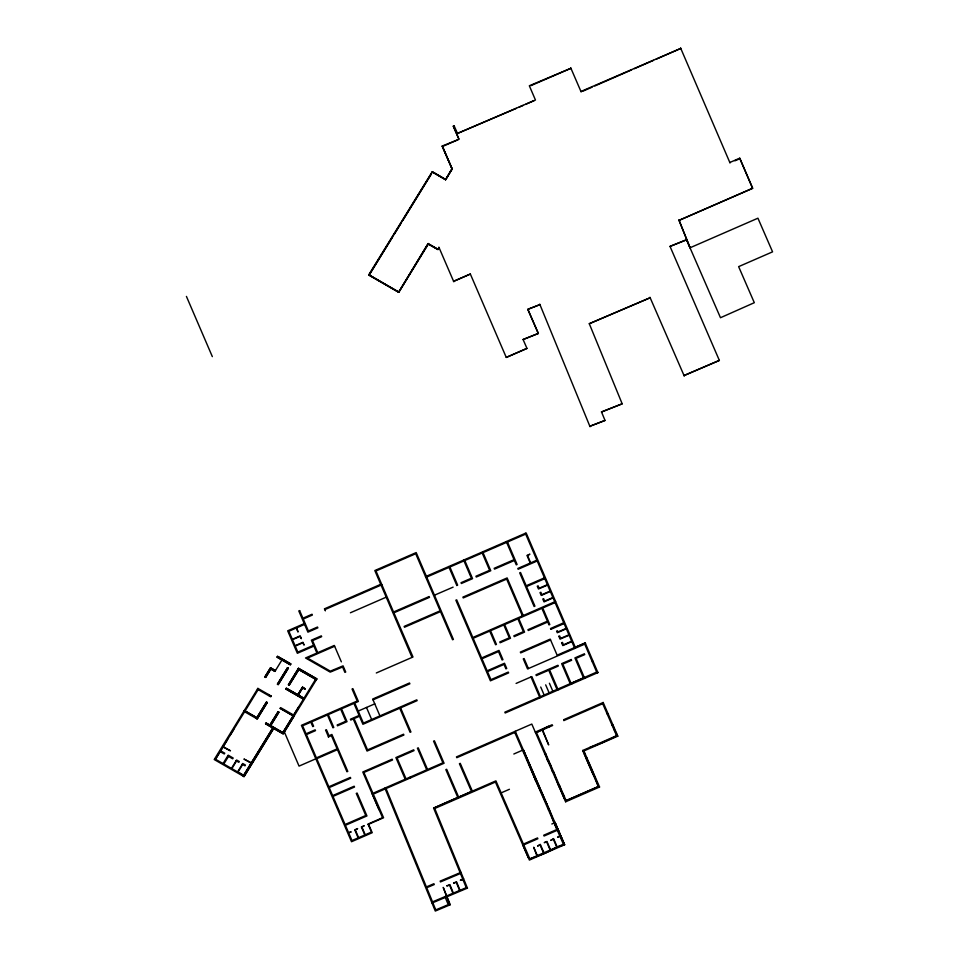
<?xml version="1.0" encoding="UTF-8"?>
<svg xmlns="http://www.w3.org/2000/svg" width="959" height="959" viewBox="0 0 959 959"><rect width="100%" height="100%" fill="white"/><g stroke="black" fill="none" stroke-linecap="round" stroke-linejoin="round"><path stroke-width="1.44" d="M544.82 754.002L545.647 753.642L547.493 760.139L550.754 765.378L552.612 771.923L553.439 771.551L558.713 785.936L564.395 796.713L563.928 797.924L566.098 800.633L598.38 786.56L599.555 787.003L583.875 750.945L582.688 750.501L598.38 786.56L566.098 800.633L536.465 732.52L552.66 725.472M603.175 702.491L563.688 719.706L563.82 720.605L602.696 703.666L603.175 702.491L617.812 736.152L583.875 750.945M398.656 292.243L428.146 243.574L398.656 292.243L368.795 274.73L432.281 171.733L445.587 179.717L452.109 168.976L442.207 146.044L459.001 139.295L453.319 126.192L454.146 125.833L453.559 126.648M239.259 772.87L243.586 775.399L272.847 727.917L243.706 775.411L215.463 759.228L227.595 739.449M432.293 172.057L368.987 275.245L398.764 292.303L428.373 244.054L437.927 249.532L439.102 247.626M257.408 689.173L270.726 696.809L271.193 696.042L257.875 688.406L214.229 759.552L244.006 776.61L273.711 728.42M215.463 759.228L244.605 711.734L257.156 718.926L267.249 702.551L266.458 702.084L256.353 718.471L257.156 718.926L267.213 702.527L266.458 702.084L256.856 717.728L257.611 718.195L245.072 710.979L258.175 689.617L257.875 688.406M270.81 669.01L265.667 677.402L264.876 676.958L270.51 667.812L275.413 670.617L274.945 671.372L270.81 669.01L265.667 677.402L264.9 676.958L270.522 667.8L275.413 670.617M281.97 659.936L274.945 671.384L270.042 668.567M223.051 763.58L228.194 755.177L233.169 758.03L232.701 758.797L227.727 755.944M223.819 764.011L228.494 756.387M231.467 768.399L236.609 760.007L239.294 761.542L238.827 762.309L236.142 760.763M231.85 768.615L236.525 760.99M283.624 733.12L266.039 722.99L265.595 723.721L283.181 733.839L316.866 678.912L298.501 668.387L288.443 684.786L289.15 685.194L298.8 669.586L315.643 679.236L293.646 715.09L280.639 707.634L280.16 708.401L293.957 716.265L283.181 733.839L265.571 723.757L266.039 722.99L282.881 732.64L293.178 715.858M237.592 771.911L242.735 763.508L245.42 765.054L244.953 765.809L242.267 764.275M237.976 772.127L242.651 764.491M269.863 725.184L278.146 711.698L278.913 712.129L270.63 725.627M273.615 728.361L244.006 776.61L243.142 776.119M302.876 687.387L298.201 695.023L302.648 687.759L304.938 689.089L302.493 687.171L297.817 694.796L302.517 687.183L305.166 688.706M369.035 275.185L392.543 237.041M394.113 234.487L401.162 223.051M402.732 220.51L430.951 174.73M457.731 139.846L442.447 146.511L452.18 169.024L445.587 179.717L451.953 168.568L442.207 146.044M243.838 711.302L244.305 710.535M254.926 716.625L245.072 710.979M290.853 664L290.361 664.791L277.067 657.131L277.535 656.364L290.853 664L277.547 656.34L277.067 657.131L290.385 664.755M303.452 699.111L285.866 688.982L286.333 688.226L303.943 698.308L286.333 688.226M269.371 725.927L278.146 711.698M270.138 726.371L278.913 712.129M282.821 732.652L298.74 706.831M558.713 785.936L559.289 785.001L563.077 795.958L564.395 796.713M548.452 809.887L549.028 808.952L535.458 780.003M515.594 732.089L456.808 757.706L456.46 756.903L531.801 724.069L565.618 801.796L566.266 800.729M556.975 829.463L554.134 822.954L554.722 822.019L564.491 844.903L563.424 844.28L514.767 732.448M229.944 735.541L233.708 729.487M617.812 736.152L616.637 735.709C608.09 740.168 599.267 744.304 590.049 747.301M516.098 683.431L531.837 676.598L540.432 696.678L597.529 671.72M515.235 731.285L564.599 844.723L557.215 846.989L545.132 853.21L529.859 858.904L495.911 780.866L442.698 804.062L433.624 808.113L466.266 887.662L467.429 888.118L434.751 808.485L495.431 782.041L529.38 860.067L564.599 844.723L555.057 822.594L564.431 844.771M536.465 732.52L535.661 732.94L548.512 726.263L548.884 727.114M550.562 639.929L520.689 652.887L520.353 652.084L550.214 639.126L557.131 655.189L585.206 642.962L597.901 672.595L505.189 712.993L504.842 712.189L539.605 697.037L531.01 676.958M719.358 360.416L684.019 375.556L719.358 360.416L670.017 246.403L686.56 239.762L670.017 246.403M522.451 750.118L523.278 749.758L547.349 805.356M607.167 713.952L607.994 713.592M612.813 724.656L611.986 725.028L614.216 727.881L614.635 731.118L616.385 732.88L616.637 735.709L582.688 750.501L585.254 754.122L584.427 754.481C590.061 764.551 594.328 775.759 598.38 786.56M586.788 757.634L585.961 758.006L593.237 774.608M571.672 660.26L562.825 664.096L571.084 683.371L584.319 677.557M433.624 808.113L472.343 791.139L460.248 763.352L459.421 763.712L471.516 791.511M580.914 91.489L680.806 48.406L656.232 59.146M582.521 91.345L592.075 87.173M594.808 85.974L631.657 69.875M634.39 68.688L653.499 60.333M574.453 647.661L585.206 642.962M516.35 108.343L457.431 133.457L535.458 100.024L529.332 85.771L570.953 68.269L530.902 85.651M519.083 107.156L523.17 105.37M525.904 104.183L534.091 100.611M470.342 274.034L453.571 281.347L470.342 274.034L506.268 357.419L526.959 348.405L523.099 339.522L538.335 333.444L523.099 339.522M729.787 162.503L739.725 158.187L752.659 188.288L679.092 220.342L752.659 188.288M734.99 160.8L738.718 159.182M527.81 309.337L539.977 304.59L527.81 309.337L538.095 332.977M678.852 219.887L690.048 247.782L757.934 218.196L772.57 251.845L738.634 266.638L754.313 302.696L720.485 317.729L686.32 239.306M589.282 323.71L650.19 297.734L589.282 323.71L622.187 403.811L601.509 411.962L622.187 403.811M381.035 585.134L380.699 584.331L324.442 608.845L324.777 609.648L381.886 584.762M304.243 623.602L287.688 630.818L297.35 653.295L313.917 646.078M304.59 624.405L296.727 627.833L298.033 632.017L296.307 628.013L288.863 631.262L292.315 639.281L300.179 635.853L301.39 638.67L299.939 636.44L292.483 639.689L295.072 645.707L302.936 642.278L304.147 645.083L302.696 642.854L295.252 646.102L297.841 652.12L313.569 645.275M425.52 576.635L526.155 532.952L575.268 647.265M425.868 577.438L525.676 534.115L525.328 533.312M350.407 612.777L386.225 597.169M514.048 559.684L494.173 568.315L494.508 569.119L514.396 560.488M434.451 595.191L453.104 587.136M456.82 585.481L457.647 585.122L449.891 567.009M334.631 646.246L307.503 658.078L330.316 671.144L343.07 665.858L345.719 672.007L344.892 672.367L342.579 666.996L330.232 672.127L305.537 657.982L316.902 653.031L311.375 640.18L321.313 635.853L321.661 636.656L312.55 640.624L317.729 652.659L334.295 645.455L341.344 661.842M536.884 560.176L517.812 568.459L518.148 569.262L537.232 560.979M544.484 577.833L526.203 585.769L520.533 572.511L519.706 572.871L534.115 606.508L534.93 606.148L526.551 586.572L544.832 578.637M547.409 584.654L539.138 588.251L538.107 585.841L537.268 586.201L538.478 589.006L547.589 585.062M550.166 591.08L541.895 594.676L540.864 592.266L540.025 592.626L541.248 595.431L550.334 591.487M376.312 672.978L412.993 656.987L393.897 612.789L429.488 597.349L429.141 596.546L393.55 611.986L375.988 570.989L415.715 553.739L440.169 610.811L404.159 626.431L404.506 627.234L440.505 611.614L452.564 639.749L453.391 639.389L416.194 552.576L374.813 570.545L412.034 657.406M544.664 601.089L552.923 597.505M553.091 597.913L544.005 601.856L542.794 599.039L543.633 598.68L544.832 601.497M555.621 601.425L472.835 637.495L456.688 599.831L455.861 600.19L490.421 680.83L508.63 672.894L508.282 672.091L490.936 679.643L487.484 671.624L504.038 664.407L505.908 668.831L506.736 668.471L504.494 663.256L487.148 670.821L481.957 658.773L498.512 651.569L502.12 659.996L502.948 659.636L498.992 650.406L481.622 657.97L473.171 638.298L489.737 631.082L495.587 644.736L496.414 644.376L490.564 630.722L503.811 624.956L509.313 637.807L499.795 641.955L500.142 642.758L510.488 638.25L504.638 624.597L517.884 618.819L523.386 631.669L513.868 635.817L514.216 636.632L524.561 632.113L518.711 618.459L541.895 608.354L547.397 621.204L527.941 629.691L528.289 630.495L547.745 622.007L548.98 624.896L549.807 624.537L542.722 607.994L555.141 602.588M373.039 699.842L409.877 683.791L409.529 682.988L372.691 699.039L379.944 715.905M358.21 711.075L374.765 703.858M563.784 622.763L550.526 628.517L550.838 629.236M550.934 629.284L564.12 623.566M566.194 628.385L557.946 631.957L557.431 630.758L556.604 631.118L557.287 632.724L566.361 628.78M558.833 636.332L559.672 635.973L560.703 638.382L568.939 634.81M328.35 736.956L331.406 735.625L337.112 748.871L316.41 757.886L306.4 734.606L315.499 730.638L315.151 729.835L306.053 733.803L302.6 725.783L310.872 722.175L312.778 726.586L313.605 726.227L311.699 721.815L327.439 714.958L332.965 727.797L333.792 727.437L328.266 714.599L340.685 709.181L345.863 721.228L337.172 725.016L337.508 725.819L347.038 721.659L341.512 708.821L353.931 703.415L359.11 715.45L350.419 719.238L350.754 720.041L359.457 716.253L362.91 724.285L417.129 700.645L416.781 699.842L363.389 723.11L354.758 703.055L358.39 701.461L352.864 688.622M569.119 635.206L560.056 639.138L558.845 636.332M561.602 642.758L562.442 642.398L563.472 644.796L571.696 641.235M571.864 641.631L562.813 645.563L561.602 642.758M315.607 758.893L299.052 766.109L284.344 731.945M585.553 643.765L527.558 668.926L523.278 658.917L524.105 658.557L528.397 668.567M557.934 665.27L535.973 674.8L536.321 675.604L548.752 670.209L557.011 689.485M571.324 659.456L561.65 663.652L570.257 683.731M584.439 653.774L574.909 657.898L583.516 677.977M558.27 666.073L549.579 669.85L557.838 689.125L558.749 689.653M584.786 654.577L576.083 658.342L584.654 678.361M592.278 661.758L593.106 661.398M535.29 732.089L552.108 724.752M513.82 754.014L522.427 750.262M368.16 824.464L383.576 817.751L373.291 794.1L444.077 763.256L434.403 740.78L433.576 741.151L442.902 762.813L372.943 793.297L363.881 772.474L392.507 760.007L392.159 759.204L362.79 772.007L379.021 809.708M501.137 792.889L509.421 789.281M565.618 801.796L599.555 787.003M551.833 823.997L553.571 823.242M522.595 844.447L537.519 837.938L537.867 838.741L522.931 845.239L528.373 857.742M557.802 829.103L543.729 835.229L544.077 836.032L557.323 830.266M559.756 835.864L557.706 837.243M537.663 845.97L540.061 844.927L543.549 852.947M550.778 840.264L553.307 839.161L556.795 847.169M557.623 837.279L559.936 836.272M529.859 858.904L563.424 844.28M605.021 420.438L589.821 426.287L605.021 420.438L601.509 411.962M460.955 872.354L440.157 881.117L440.481 881.92L461.291 873.158M446.882 885.864L449.879 884.606L453.367 893.093M453.607 883.035L456.532 881.801L460.02 890.288M463.641 878.804L460.344 880.194L462.945 879.571M466.266 887.662L432.533 901.868L426.731 887.722L434.247 884.558L433.9 883.719L426.395 886.919L385.71 787.735M432.029 903.03L467.489 888.094M271.193 696.042L269.707 696.222L268.52 694.508M547.493 760.139L548.608 760.451M596.738 672.151L597.901 672.595M433.288 172.632L445.611 179.693M428.373 244.054L437.939 249.532M223.183 746.641L230.46 750.801L222.956 747.025M251.438 762.825L243.934 759.037L251.198 763.208M220.618 750.837L224.754 753.211L224.286 753.966L220.15 751.604M432.281 171.733L445.36 179.261M428.146 243.574L437.688 249.076M368.795 274.73L398.429 291.788M298.501 668.387L299.256 668.807L289.15 685.194L288.443 684.786L298.525 668.339L316.866 678.912L316.374 679.703L298.033 669.142M302.648 687.759L304.938 689.089M285.866 688.982L303.476 699.075M280.196 708.341L293.993 716.289M571.084 683.371L571.744 683.995M425.856 575.364L426.347 576.275M526.959 348.405L506.268 357.419M324.777 609.648L325.401 610.835M649.95 297.266L684.246 376.012M528.049 309.793L538.335 333.444M602.696 703.666L616.637 735.709M542.638 729.907L548.668 744.915L542.219 730.099M557.215 846.989L553.547 838.574L550.826 840.42M550.586 849.878L546.93 841.463L544.232 842.637L546.69 842.038L550.178 850.058M543.969 852.767L540.301 844.352L537.759 845.934M537.34 855.644L533.683 847.229L536.932 855.824M410.2 777.066L410.548 777.869M372.116 793.656L382.581 817.703L367.992 824.069L371.445 832.088L351.989 840.564L348.704 832.939L351.198 831.861L348.537 832.544L345.42 825.303L366.949 815.929L357.108 793.057L356.28 793.417L365.775 815.486L345.084 824.5L332.989 796.414L354.518 787.027L354.171 786.224L332.641 795.61L329.189 787.579L350.718 778.205L350.371 777.401L328.841 786.776L316.758 758.689L337.46 749.662L346.954 771.743L347.781 771.384L331.898 734.462L328.997 735.721L326.408 729.703L325.581 730.063L328.493 736.848M570.713 67.813L581.154 91.944M680.566 47.95L730.027 162.958M454.146 125.833L457.671 133.912M453.319 126.192L458.762 138.827M438.862 247.17L453.811 281.802M525.676 534.115L574.777 648.428M530.675 562.873L527.57 555.645L529.883 554.17L526.982 555.429L530.267 563.053M539.605 697.037L539.953 697.84M458.642 797.121L446.666 769.286L445.839 769.645L457.815 797.48M427.558 769.502L418.244 747.84L417.417 748.2L426.731 769.861M400.574 707.862L410.932 731.945L410.104 732.304L399.747 708.221M406.041 778.876L397.062 758.018L414.036 750.621L413.689 749.818L395.887 757.574L405.213 779.235M366.482 707.466L371.672 719.514M186.43 296.415L212.335 356.616M352.037 688.982L357.216 701.017L301.426 725.34L351.509 841.726L372.212 832.712L368.58 824.284M354.075 718.603L367.537 749.902L403.559 734.21L403.895 735.014L367.057 751.065L353.248 718.962M365.235 834.798L361.951 827.173L364.264 825.687L361.375 826.946L364.828 834.977M358.618 837.686L355.333 830.062L357.647 828.576L354.746 829.835L358.198 837.866M739.725 158.187L752.431 187.82M584.726 644.124L597.073 672.954M507.467 542.015L517.093 564.479L516.266 564.839L506.292 541.571M523.23 615.498L507.131 577.929L462.897 597.133L463.245 597.937L506.652 579.092L522.403 615.858M549.411 683.24L552.863 691.283M545.683 684.858L549.135 692.901M482.677 551.821L490.78 570.737L476.287 577.03L475.94 576.227L489.617 570.293L482.197 552.983M540.72 687.028L544.161 695.059M464.803 560.536L472.559 578.649L461.375 583.504L461.039 582.7L471.384 578.205L463.629 560.092M448.716 566.565L456.832 585.517M453.667 883.011L456.292 882.376L459.601 890.467M539.737 304.135L590.049 426.743M452.948 893.273L449.627 885.181L446.966 885.84M449.855 904.912L443.226 887.411L450.262 904.745L435.29 911.05L384.883 788.094M445.276 897.42L448.249 904.649L435.77 909.899L432.785 902.623M535.865 780.95L523.278 749.758L535.793 780.71M679.092 220.342L690.048 247.782M549.028 808.952L554.134 822.954M287.508 667.752L277.451 684.163L278.182 684.582L288.275 668.195L287.544 667.776L277.451 684.163L278.218 684.594L288.275 668.195L287.508 667.752M299.628 610.595L298.8 610.955L307.923 632.161L317.861 627.833L317.513 627.03L308.402 630.998L303.26 619.023L312.358 615.055L312.023 614.251L302.912 618.219L299.628 610.595"/></g></svg>
